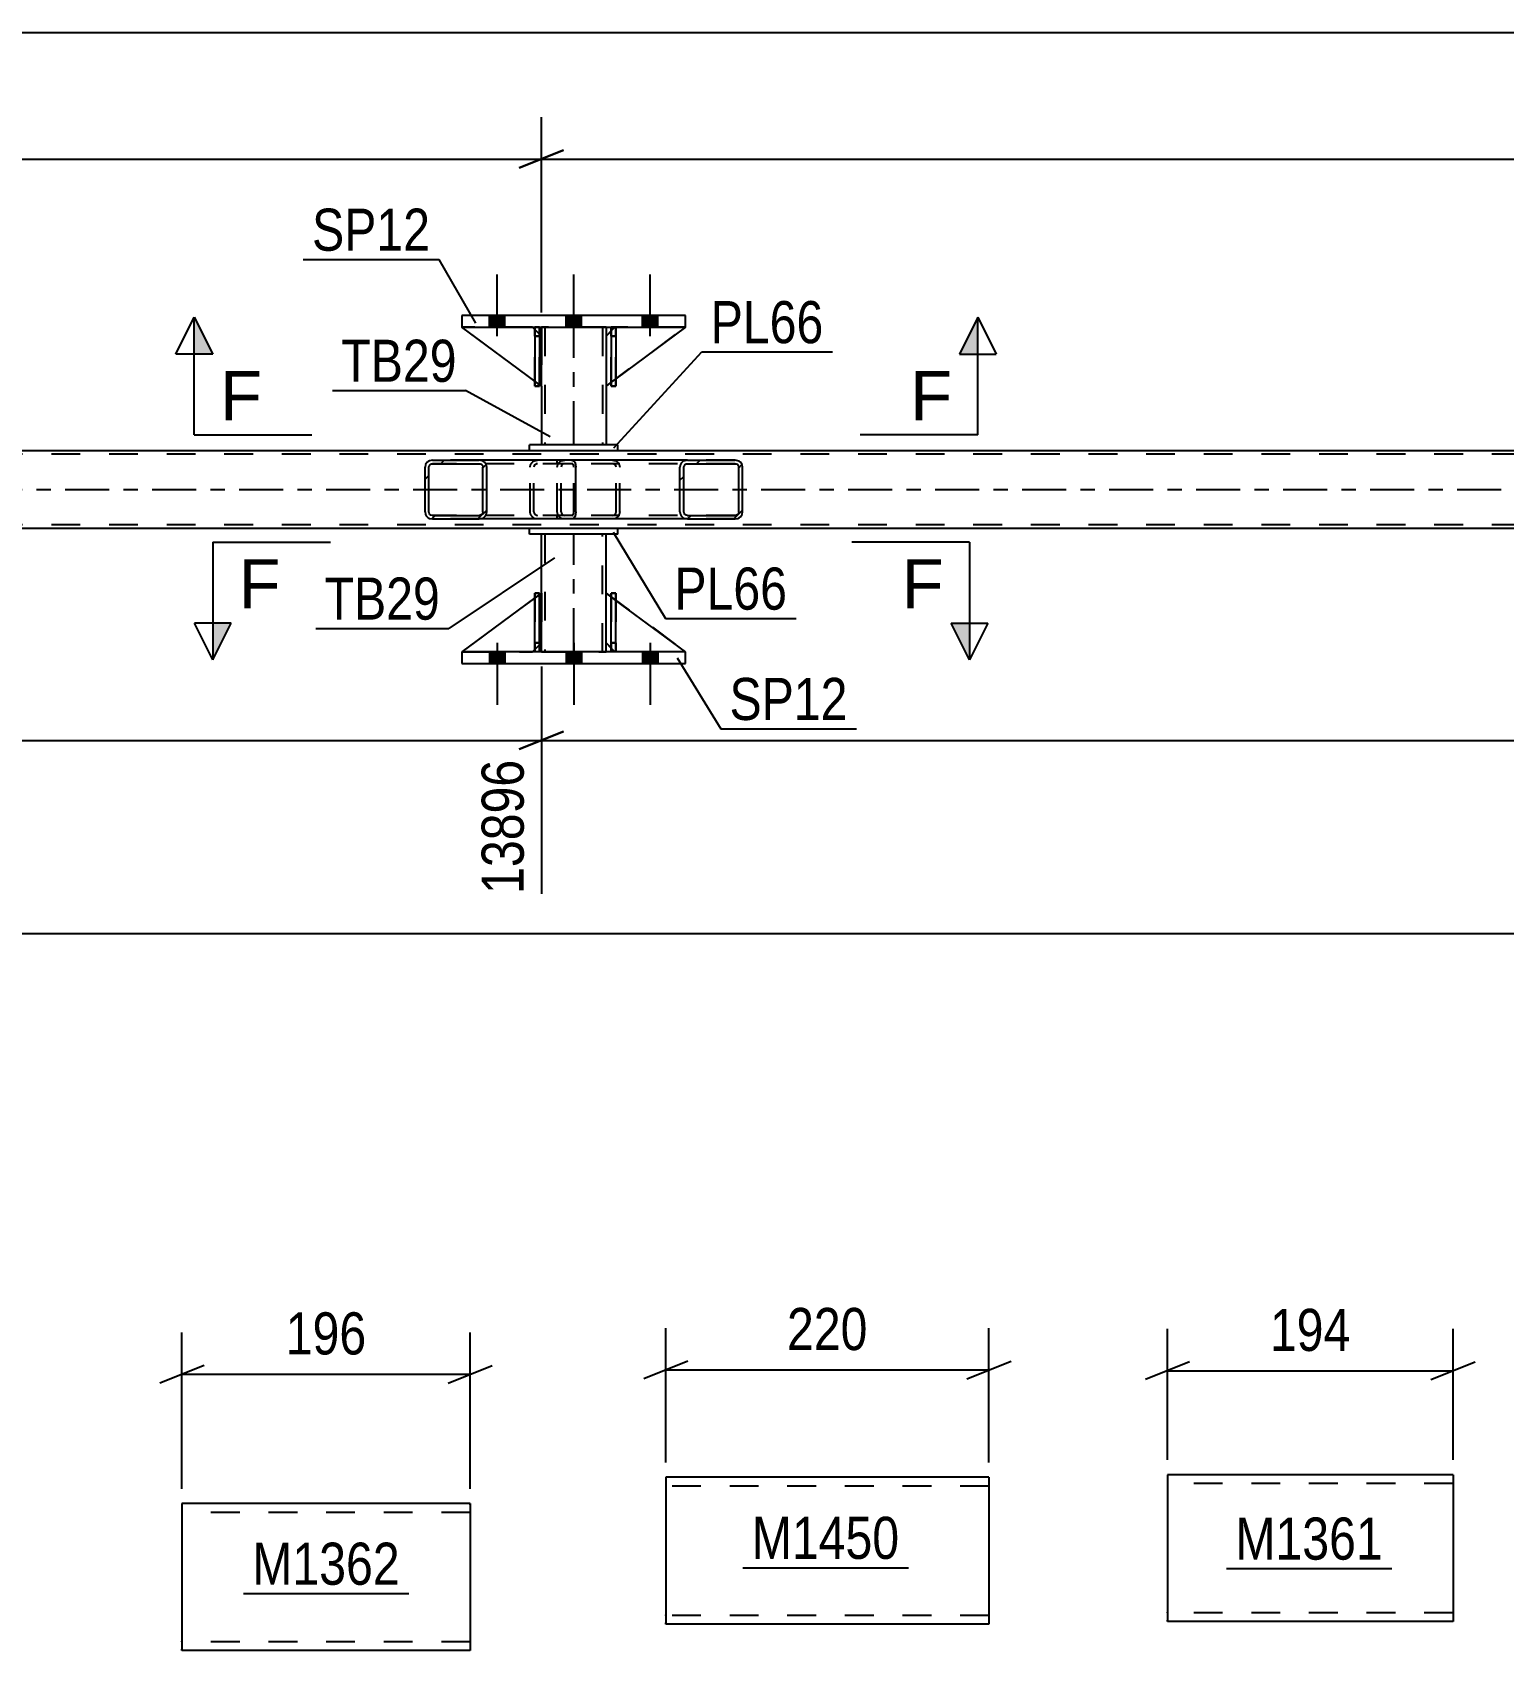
# Model space of a CAD drawing. Header units: millimetres. Extents: x 0 to 841, y 0 to 594.
# Drawn here: x 546 to 646.1, y 157.5 to 267.6 of the extents above; entities that cross this region are included whole.
import ezdxf

# ---------------------------------------------------------------- set-up
doc = ezdxf.new("R2010")
doc.units = ezdxf.units.MM
doc.linetypes.add('DXK_LINE_DOT2', pattern=[3.9198, 1.9599, -1.9599])
doc.linetypes.add('DXK_LINE_DOT3', pattern=[5.9187, 2.979, -0.9799, 0.9799, -0.9799])
doc.styles.add('Arial', font='ARIAL.TTF', dxfattribs={"height": 0.2})
doc.styles.add('Arial Narrow', font='ARIALN.TTF', dxfattribs={"height": 0.2})

# ---------------------------------------------------------------- blocks, each defined once
blk = doc.blocks.new('Part-247305070-4473 - 4372')
at = {"linetype": 'Continuous'}
h = blk.add_hatch(dxfattribs=at)
h.set_pattern_fill('', scale=0.7, style=0, pattern_type=0)
h.set_pattern_definition([(45, (576.8878, 238.1837), (-1.57154, 1.57154), [])])
h.paths.add_polyline_path([(576.93, 238), (576.89, 238.18), (576.78, 238.34), (576.62, 238.44), (576.42, 238.48), (573.24, 238.48), (573.05, 238.44), (572.88, 238.34), (572.77, 238.18), (572.74, 238), (572.74, 234.96), (572.77, 234.78), (572.88, 234.62), (573.05, 234.52), (573.24, 234.48), (576.42, 234.48), (576.62, 234.52), (576.78, 234.62), (576.89, 234.78), (576.93, 234.96)])
h.paths.add_polyline_path([(576.66, 234.87), (576.6, 234.79), (576.52, 234.74), (576.42, 234.72), (573.24, 234.72), (573.14, 234.74), (573.06, 234.79), (573.01, 234.87), (572.99, 234.96), (572.99, 238), (573.01, 238.09), (573.06, 238.17), (573.14, 238.22), (573.24, 238.24), (576.42, 238.24), (576.52, 238.22), (576.6, 238.17), (576.66, 238.09), (576.67, 238), (576.67, 234.96)])
at = {"color": 2, "linetype": 'Continuous'}
for p, q in [((572.77, 238.18), (572.74, 238)), ((572.74, 234.96), (572.74, 238)), ((572.99, 238), (573.01, 238.09)), ((572.99, 234.96), (572.99, 238)), ((573.01, 238.09), (573.06, 238.17)), ((573.24, 238.48), (573.05, 238.44)), ((573.06, 238.17), (573.14, 238.22)), ((573.14, 238.22), (573.24, 238.24)), ((573.24, 238.48), (576.42, 238.48)), ((573.24, 238.24), (576.42, 238.24)), ((582.72, 238.48), (576.42, 238.48)), ((576.62, 238.44), (576.42, 238.48)), ((576.42, 238.24), (576.52, 238.22)), ((576.52, 238.22), (576.6, 238.17)), ((576.6, 238.17), (576.66, 238.09)), ((576.66, 238.09), (576.67, 238)), ((576.67, 234.96), (576.67, 238)), ((576.93, 238), (576.89, 238.18)), ((576.93, 234.96), (576.93, 238)), ((582.72, 238.48), (582.83, 238.44)), ((582.83, 238.44), (582.92, 238.34)), ((582.92, 238.34), (582.97, 238.18)), ((582.97, 238.18), (582.99, 238)), ((582.99, 234.96), (582.99, 238)), ((572.74, 234.96), (572.77, 234.78)), ((573.01, 234.87), (572.99, 234.96)), ((573.06, 234.79), (573.01, 234.87)), ((573.14, 234.74), (573.06, 234.79)), ((573.24, 234.72), (573.14, 234.74)), ((573.24, 234.72), (576.42, 234.72)), ((576.52, 234.74), (576.42, 234.72)), ((576.6, 234.79), (576.52, 234.74)), ((576.66, 234.87), (576.6, 234.79)), ((576.67, 234.96), (576.66, 234.87)), ((576.89, 234.78), (576.93, 234.96)), ((582.92, 234.62), (582.83, 234.52)), ((582.97, 234.78), (582.92, 234.62)), ((582.99, 234.96), (582.97, 234.78)), ((573.05, 234.52), (573.24, 234.48)), ((573.24, 234.48), (576.42, 234.48)), ((576.42, 234.48), (576.62, 234.52)), ((582.72, 234.48), (576.42, 234.48)), ((582.83, 234.52), (582.72, 234.48))]:
    blk.add_line(p, q, dxfattribs=at)
at = {"color": 7, "linetype": 'DXK_LINE_DOT2'}
for p, q in [((576.42, 238.48), (573.24, 238.48)), ((582.72, 238.24), (573.24, 238.24)), ((579.89, 238), (579.92, 238.18)), ((579.89, 234.96), (579.89, 238)), ((580.16, 238.09), (580.14, 238)), ((580.14, 234.96), (580.14, 238)), ((580.21, 238.17), (580.16, 238.09)), ((580.2, 238.44), (580.39, 238.48)), ((580.29, 238.22), (580.21, 238.17)), ((580.39, 238.24), (580.29, 238.22)), ((581.73, 238.24), (581.73, 238.48)), ((582.78, 238.22), (582.72, 238.24)), ((582.82, 238.17), (582.78, 238.22)), ((582.85, 238.09), (582.82, 238.17)), ((582.86, 238), (582.85, 238.09)), ((582.86, 234.96), (582.86, 238)), ((582.72, 234.72), (573.24, 234.72)), ((579.92, 234.78), (579.89, 234.96)), ((580.14, 234.96), (580.16, 234.87)), ((580.16, 234.87), (580.21, 234.79)), ((580.21, 234.79), (580.23, 234.78)), ((580.23, 234.78), (580.29, 234.74)), ((580.29, 234.74), (580.39, 234.72)), ((581.73, 234.48), (581.73, 234.72)), ((582.72, 234.72), (582.78, 234.74)), ((582.78, 234.74), (582.82, 234.79)), ((582.82, 234.79), (582.85, 234.87)), ((582.85, 234.87), (582.86, 234.96)), ((576.42, 234.48), (573.24, 234.48)), ((580.39, 234.48), (580.2, 234.52))]:
    blk.add_line(p, q, dxfattribs=at)
at = {"color": 2, "linetype": 'Continuous'}
for centre, start, end in [((573.22, 237.98), 111.1941, 156.1506), ((576.44, 237.98), 23.8494, 68.8059), ((573.22, 234.98), 203.8494, 248.8059), ((576.44, 234.98), 291.1941, 336.1506)]:
    blk.add_arc(centre, 0.492, start, end, dxfattribs=at)
at = {"color": 7, "linetype": 'DXK_LINE_DOT2'}
for centre, start, end in [((580.37, 237.98), 111.1941, 156.1506), ((580.37, 234.98), 203.8494, 248.8059)]:
    blk.add_arc(centre, 0.492, start, end, dxfattribs=at)
blk = doc.blocks.new('Part-247305070-4474 - 4372')
at = {"linetype": 'Continuous'}
h = blk.add_hatch(dxfattribs=at)
h.set_pattern_fill('', scale=0.7, style=0, pattern_type=0)
h.set_pattern_definition([(45, (594.2985, 238.1837), (-1.57154, 1.57154), [])])
h.paths.add_polyline_path([(594.34, 238), (594.3, 238.18), (594.19, 238.34), (594.02, 238.44), (593.83, 238.48), (590.59, 238.48), (590.4, 238.44), (590.23, 238.34), (590.12, 238.18), (590.08, 238), (590.08, 234.96), (590.12, 234.78), (590.23, 234.62), (590.4, 234.52), (590.59, 234.48), (593.83, 234.48), (594.02, 234.52), (594.19, 234.62), (594.3, 234.78), (594.34, 234.96)])
h.paths.add_polyline_path([(594.06, 234.87), (594.01, 234.79), (593.92, 234.74), (593.83, 234.72), (590.59, 234.72), (590.49, 234.74), (590.41, 234.79), (590.36, 234.87), (590.34, 234.96), (590.34, 238), (590.36, 238.09), (590.41, 238.17), (590.49, 238.22), (590.59, 238.24), (593.83, 238.24), (593.92, 238.22), (594.01, 238.17), (594.06, 238.09), (594.08, 238), (594.08, 234.96)])
at = {"color": 7, "linetype": 'DXK_LINE_DOT2'}
for p, q in [((581.73, 238), (581.77, 238.18)), ((581.73, 234.96), (581.73, 238)), ((582.01, 238.09), (581.99, 238)), ((581.99, 234.96), (581.99, 238)), ((582.06, 238.17), (582.01, 238.09)), ((582.05, 238.44), (582.24, 238.48)), ((582.14, 238.22), (582.06, 238.17)), ((582.24, 238.24), (582.14, 238.22)), ((582.72, 238.48), (582.24, 238.48)), ((593.83, 238.24), (582.24, 238.24)), ((585.48, 238.48), (585.67, 238.44)), ((585.57, 238.22), (585.48, 238.24)), ((585.66, 238.17), (585.57, 238.22)), ((585.71, 238.09), (585.66, 238.17)), ((585.73, 238), (585.71, 238.09)), ((585.73, 234.96), (585.73, 238)), ((585.95, 238.18), (585.99, 238)), ((585.99, 234.96), (585.99, 238)), ((593.83, 238.48), (590.59, 238.48)), ((581.77, 234.78), (581.73, 234.96)), ((581.99, 234.96), (582.01, 234.87)), ((582.01, 234.87), (582.06, 234.79)), ((582.06, 234.79), (582.14, 234.74)), ((582.14, 234.74), (582.24, 234.72)), ((593.83, 234.72), (582.24, 234.72)), ((585.48, 234.72), (585.57, 234.74)), ((585.57, 234.74), (585.66, 234.79)), ((585.66, 234.79), (585.71, 234.87)), ((585.71, 234.87), (585.73, 234.96)), ((585.99, 234.96), (585.95, 234.78)), ((582.24, 234.48), (582.05, 234.52)), ((582.72, 234.48), (582.24, 234.48)), ((585.67, 234.52), (585.48, 234.48)), ((593.83, 234.48), (590.59, 234.48))]:
    blk.add_line(p, q, dxfattribs=at)
at = {"color": 2, "linetype": 'Continuous'}
for p, q in [((590.59, 238.48), (582.72, 238.48)), ((590.12, 238.18), (590.08, 238)), ((590.08, 234.96), (590.08, 238)), ((590.34, 238), (590.36, 238.09)), ((590.34, 234.96), (590.34, 238)), ((590.36, 238.09), (590.41, 238.17)), ((590.59, 238.48), (590.4, 238.44)), ((590.41, 238.17), (590.49, 238.22)), ((590.49, 238.22), (590.59, 238.24)), ((590.59, 238.48), (593.83, 238.48)), ((590.59, 238.24), (593.83, 238.24)), ((594.02, 238.44), (593.83, 238.48)), ((593.83, 238.24), (593.92, 238.22)), ((593.92, 238.22), (594.01, 238.17)), ((594.01, 238.17), (594.06, 238.09)), ((594.06, 238.09), (594.08, 238)), ((594.08, 234.96), (594.08, 238)), ((594.34, 238), (594.3, 238.18)), ((594.34, 234.96), (594.34, 238)), ((590.08, 234.96), (590.12, 234.78)), ((590.36, 234.87), (590.34, 234.96)), ((590.41, 234.79), (590.36, 234.87)), ((590.49, 234.74), (590.41, 234.79)), ((590.59, 234.72), (590.49, 234.74)), ((590.59, 234.72), (593.83, 234.72)), ((593.92, 234.74), (593.83, 234.72)), ((594.01, 234.79), (593.92, 234.74)), ((594.06, 234.87), (594.01, 234.79)), ((594.08, 234.96), (594.06, 234.87)), ((594.3, 234.78), (594.34, 234.96)), ((590.59, 234.48), (582.72, 234.48)), ((590.4, 234.52), (590.59, 234.48)), ((590.59, 234.48), (593.83, 234.48)), ((593.83, 234.48), (594.02, 234.52))]:
    blk.add_line(p, q, dxfattribs=at)
at = {"color": 7, "linetype": 'DXK_LINE_DOT2'}
for centre, start, end in [((582.22, 237.98), 110.7583, 155.68), ((585.5, 237.98), 24.32, 69.2417), ((582.22, 234.98), 204.32, 249.2417), ((585.5, 234.98), 290.7583, 335.68)]:
    blk.add_arc(centre, 0.496, start, end, dxfattribs=at)
at = {"color": 2, "linetype": 'Continuous'}
for centre, start, end in [((590.57, 237.98), 110.7583, 155.68), ((593.85, 237.98), 24.32, 69.2417), ((590.57, 234.98), 204.32, 249.2417), ((593.85, 234.98), 290.7583, 335.68)]:
    blk.add_arc(centre, 0.496, start, end, dxfattribs=at)
blk = doc.blocks.new('Part-247305070-4504 - 4372')
at = {"color": 7, "linetype": 'DXK_LINE_DOT2'}
for p, q in [((585.4, 246.92), (585.4, 247.52)), ((585.4, 247.52), (585.4, 247.52)), ((585.4, 247.52), (585.4, 243.52)), ((585.72, 247.52), (585.4, 247.52)), ((585.4, 243.52), (585.4, 246.92)), ((585.4, 246.92), (585.72, 246.92)), ((585.72, 246.92), (585.72, 247.52)), ((585.72, 243.52), (585.72, 247.52)), ((585.72, 246.92), (585.72, 243.52)), ((585.4, 243.52), (585.72, 243.52))]:
    blk.add_line(p, q, dxfattribs=at)
blk = doc.blocks.new('Part-247305070-4509 - 4372')
at = {"color": 2, "linetype": 'Continuous'}
for p, q in [((580.65, 229.44), (580.65, 233.44)), ((585.05, 229.44), (585.05, 233.44)), ((580.65, 225.44), (580.65, 226.04)), ((585.05, 225.44), (585.05, 226.04))]:
    blk.add_line(p, q, dxfattribs=at)
at = {"color": 7, "linetype": 'DXK_LINE_DOT2'}
for p, q in [((585.05, 233.44), (580.65, 233.44)), ((580.89, 233.44), (580.89, 225.44)), ((584.81, 225.44), (584.81, 233.44)), ((580.65, 226.04), (580.65, 229.44)), ((585.05, 226.04), (585.05, 229.44)), ((580.65, 225.44), (585.05, 225.44))]:
    blk.add_line(p, q, dxfattribs=at)
at = {"color": 7, "linetype": 'DXK_LINE_DOT3'}
blk.add_line((582.85, 225.44), (582.85, 233.44), dxfattribs=at)
blk = doc.blocks.new('Part-247305070-4514 - 4372')
at = {"color": 2, "linetype": 'Continuous'}
for p, q in [((585.85, 233.84), (579.85, 233.84)), ((579.85, 233.44), (579.85, 233.84)), ((585.85, 233.44), (579.85, 233.44)), ((585.85, 233.44), (585.85, 233.84))]:
    blk.add_line(p, q, dxfattribs=at)
blk = doc.blocks.new('Part-247305070-4519 - 4372')
at = {"color": 2, "linetype": 'Continuous'}
for p, q in [((585.85, 239.52), (579.85, 239.52)), ((579.85, 239.12), (579.85, 239.52)), ((585.85, 239.12), (579.85, 239.12)), ((585.85, 239.12), (585.85, 239.52))]:
    blk.add_line(p, q, dxfattribs=at)
blk = doc.blocks.new('Part-247305070-4524 - 4372')
at = {"color": 2, "linetype": 'Continuous'}
for p, q in [((580.65, 247.52), (580.65, 246.92)), ((585.05, 247.52), (585.05, 246.92)), ((580.65, 243.52), (580.65, 239.52)), ((585.05, 243.52), (585.05, 239.52))]:
    blk.add_line(p, q, dxfattribs=at)
at = {"color": 7, "linetype": 'DXK_LINE_DOT2'}
for p, q in [((585.05, 247.52), (580.65, 247.52)), ((580.65, 246.92), (580.65, 243.52)), ((580.89, 247.52), (580.89, 239.52)), ((584.81, 247.52), (584.81, 239.52)), ((585.05, 246.92), (585.05, 243.52)), ((585.05, 239.52), (580.65, 239.52))]:
    blk.add_line(p, q, dxfattribs=at)
at = {"color": 7, "linetype": 'DXK_LINE_DOT3'}
blk.add_line((582.85, 239.52), (582.85, 247.52), dxfattribs=at)
blk = doc.blocks.new('Part-247305070-4538 - 4372')
at = {"color": 7, "linetype": 'DXK_LINE_DOT2'}
for p, q in [((585.65, 247.52), (585.05, 246.92)), ((585.05, 243.52), (590.45, 247.52)), ((585.05, 246.92), (585.05, 243.52)), ((590.45, 247.52), (585.65, 247.52))]:
    blk.add_line(p, q, dxfattribs=at)
blk = doc.blocks.new('Part-247305070-4541 - 4372')
at = {"color": 2, "linetype": 'Continuous'}
for p, q in [((580.2, 243.85), (575.25, 247.52)), ((580.2, 247.37), (580.05, 247.52)), ((580.65, 246.92), (580.52, 247.05)), ((580.65, 246.92), (580.65, 246.92)), ((580.65, 243.52), (580.65, 246.92)), ((580.52, 243.61), (580.65, 243.52)), ((580.65, 243.52), (580.65, 243.52))]:
    blk.add_line(p, q, dxfattribs=at)
at = {"color": 7, "linetype": 'DXK_LINE_DOT2'}
for p, q in [((580.05, 247.52), (575.25, 247.52)), ((580.05, 247.52), (580.65, 246.92)), ((580.52, 247.05), (580.2, 247.37)), ((580.65, 246.92), (580.65, 243.52)), ((580.52, 243.61), (580.2, 243.85))]:
    blk.add_line(p, q, dxfattribs=at)
blk = doc.blocks.new('Part-247305070-4544 - 4372')
at = {"color": 7, "linetype": 'DXK_LINE_DOT2'}
for p, q in [((580.65, 243.52), (575.25, 247.52)), ((575.25, 247.52), (580.05, 247.52)), ((580.05, 247.52), (580.65, 246.92)), ((580.65, 246.92), (580.05, 247.52)), ((580.65, 246.92), (580.65, 243.52)), ((580.65, 246.92), (580.65, 246.92)), ((580.65, 246.92), (580.65, 243.52))]:
    blk.add_line(p, q, dxfattribs=at)
blk = doc.blocks.new('Part-247305070-4545 - 4372')
at = {"color": 2, "linetype": 'Continuous'}
for p, q in [((580.52, 247.52), (580.2, 247.52)), ((580.2, 247.52), (580.2, 243.52)), ((580.52, 247.52), (580.52, 247.52)), ((580.52, 247.52), (580.52, 243.52)), ((580.52, 243.52), (580.2, 243.52))]:
    blk.add_line(p, q, dxfattribs=at)
at = {"color": 7, "linetype": 'DXK_LINE_DOT2'}
for p, q in [((580.2, 246.92), (580.2, 247.52)), ((580.52, 246.92), (580.2, 246.92)), ((580.2, 246.92), (580.2, 243.52)), ((580.52, 246.92), (580.52, 247.52)), ((580.52, 247.52), (580.52, 247.52)), ((580.52, 243.52), (580.52, 246.92))]:
    blk.add_line(p, q, dxfattribs=at)
blk = doc.blocks.new('Part-247305070-4546 - 4372')
at = {"color": 2, "linetype": 'Continuous'}
for p, q in [((585.72, 247.52), (585.4, 247.52)), ((585.4, 247.52), (585.4, 243.52)), ((585.72, 247.52), (585.72, 247.52)), ((585.72, 247.52), (585.72, 243.52)), ((585.72, 243.52), (585.4, 243.52))]:
    blk.add_line(p, q, dxfattribs=at)
at = {"color": 7, "linetype": 'DXK_LINE_DOT2'}
for p, q in [((585.4, 246.92), (585.4, 247.52)), ((585.72, 246.92), (585.4, 246.92)), ((585.4, 246.92), (585.4, 243.52)), ((585.72, 246.92), (585.72, 247.52)), ((585.72, 247.52), (585.72, 247.52)), ((585.72, 243.52), (585.72, 246.92))]:
    blk.add_line(p, q, dxfattribs=at)
blk = doc.blocks.new('Part-247305070-4547 - 4372')
at = {"color": 7, "linetype": 'DXK_LINE_DOT2'}
for p, q in [((580.2, 246.92), (580.2, 247.52)), ((580.2, 247.52), (580.2, 247.52)), ((580.2, 247.52), (580.2, 243.52)), ((580.52, 247.52), (580.2, 247.52)), ((580.2, 243.52), (580.2, 246.92)), ((580.2, 246.92), (580.52, 246.92)), ((580.52, 246.92), (580.52, 247.52)), ((580.52, 243.52), (580.52, 247.52)), ((580.52, 246.92), (580.52, 243.52)), ((580.2, 243.52), (580.52, 243.52))]:
    blk.add_line(p, q, dxfattribs=at)
blk = doc.blocks.new('Part-247305070-4563 - 4372')
at = {"color": 2, "linetype": 'Continuous'}
for p, q in [((590.45, 248.32), (575.25, 248.32)), ((575.25, 248.32), (575.25, 247.52)), ((590.45, 247.52), (590.45, 248.32)), ((575.25, 247.52), (590.45, 247.52))]:
    blk.add_line(p, q, dxfattribs=at)
blk = doc.blocks.new('Part-247305070-4568 - 4372')
at = {"color": 2, "linetype": 'Continuous'}
for p, q in [((575.25, 225.44), (575.25, 224.64)), ((590.45, 225.44), (575.25, 225.44)), ((575.25, 224.64), (590.45, 224.64)), ((590.45, 224.64), (590.45, 225.44))]:
    blk.add_line(p, q, dxfattribs=at)
blk = doc.blocks.new('Part-247305070-4571 - 4372')
at = {"color": 2, "linetype": 'Continuous'}
for p, q in [((585.05, 226.04), (585.05, 229.44)), ((585.4, 229.18), (585.05, 229.44)), ((590.45, 225.44), (585.72, 228.94)), ((585.4, 225.69), (585.05, 226.04))]:
    blk.add_line(p, q, dxfattribs=at)
at = {"color": 7, "linetype": 'DXK_LINE_DOT2'}
for p, q in [((585.72, 228.94), (585.4, 229.18)), ((585.65, 225.44), (585.4, 225.69)), ((590.45, 225.44), (585.65, 225.44)), ((590.45, 225.44), (590.45, 225.44)), ((590.45, 225.44), (590.45, 225.44))]:
    blk.add_line(p, q, dxfattribs=at)
blk = doc.blocks.new('Part-247305070-4574 - 4372')
at = {"color": 7, "linetype": 'DXK_LINE_DOT2'}
for p, q in [((585.05, 226.04), (585.05, 229.44)), ((585.05, 229.44), (590.45, 225.44)), ((585.65, 225.44), (585.05, 226.04)), ((590.45, 225.44), (585.65, 225.44))]:
    blk.add_line(p, q, dxfattribs=at)
blk = doc.blocks.new('Part-247305070-4577 - 4372')
at = {"color": 2, "linetype": 'Continuous'}
for p, q in [((580.2, 229.11), (575.25, 225.44)), ((580.65, 229.44), (580.52, 229.35)), ((580.65, 226.04), (580.65, 229.44)), ((580.65, 226.04), (580.52, 225.91)), ((580.65, 226.04), (580.65, 226.04)), ((580.2, 225.59), (580.05, 225.44))]:
    blk.add_line(p, q, dxfattribs=at)
at = {"color": 7, "linetype": 'DXK_LINE_DOT2'}
for p, q in [((580.52, 229.35), (580.2, 229.11)), ((580.65, 226.04), (580.65, 229.44)), ((580.65, 226.04), (580.05, 225.44)), ((580.52, 225.91), (580.2, 225.59)), ((575.25, 225.44), (580.05, 225.44))]:
    blk.add_line(p, q, dxfattribs=at)
blk = doc.blocks.new('Part-247305070-4580 - 4372')
at = {"color": 7, "linetype": 'DXK_LINE_DOT2'}
for p, q in [((580.65, 229.44), (575.25, 225.44)), ((580.65, 226.04), (580.65, 229.44)), ((580.65, 229.44), (580.65, 226.04)), ((580.05, 225.44), (580.65, 226.04)), ((580.65, 226.04), (580.05, 225.44)), ((580.65, 226.04), (580.65, 226.04)), ((575.25, 225.44), (580.05, 225.44))]:
    blk.add_line(p, q, dxfattribs=at)
blk = doc.blocks.new('Part-247305070-4581 - 4372')
at = {"color": 2, "linetype": 'Continuous'}
for p, q in [((580.2, 225.44), (580.2, 229.44)), ((580.2, 229.44), (580.52, 229.44)), ((580.52, 225.44), (580.52, 229.44)), ((580.2, 225.44), (580.2, 225.44)), ((580.52, 225.44), (580.2, 225.44))]:
    blk.add_line(p, q, dxfattribs=at)
at = {"color": 7, "linetype": 'DXK_LINE_DOT2'}
for p, q in [((580.2, 229.44), (580.2, 226.04)), ((580.52, 226.04), (580.52, 229.44)), ((580.2, 226.04), (580.2, 225.44)), ((580.2, 226.04), (580.52, 226.04)), ((580.52, 225.44), (580.52, 226.04)), ((580.52, 225.44), (580.52, 225.44))]:
    blk.add_line(p, q, dxfattribs=at)
blk = doc.blocks.new('Part-247305070-4582 - 4372')
at = {"color": 2, "linetype": 'Continuous'}
for p, q in [((585.4, 225.44), (585.4, 229.44)), ((585.4, 229.44), (585.72, 229.44)), ((585.72, 225.44), (585.72, 229.44)), ((585.4, 225.44), (585.4, 225.44)), ((585.72, 225.44), (585.4, 225.44))]:
    blk.add_line(p, q, dxfattribs=at)
at = {"color": 7, "linetype": 'DXK_LINE_DOT2'}
for p, q in [((585.4, 229.44), (585.4, 226.04)), ((585.72, 226.04), (585.72, 229.44)), ((585.4, 226.04), (585.4, 225.44)), ((585.4, 226.04), (585.72, 226.04)), ((585.72, 225.44), (585.72, 226.04)), ((585.72, 225.44), (585.72, 225.44))]:
    blk.add_line(p, q, dxfattribs=at)
blk = doc.blocks.new('Part-247305070-4583 - 4372')
at = {"color": 7, "linetype": 'DXK_LINE_DOT2'}
for p, q in [((580.52, 229.44), (580.2, 229.44)), ((580.2, 226.04), (580.2, 229.44)), ((580.2, 225.44), (580.2, 229.44)), ((580.52, 229.44), (580.52, 226.04)), ((580.52, 225.44), (580.52, 229.44)), ((580.52, 226.04), (580.2, 226.04)), ((580.2, 225.44), (580.2, 226.04)), ((580.52, 226.04), (580.52, 225.44)), ((580.52, 225.44), (580.2, 225.44)), ((580.52, 225.44), (580.52, 225.44))]:
    blk.add_line(p, q, dxfattribs=at)
blk = doc.blocks.new('Part-247305070-4584 - 4372')
at = {"color": 7, "linetype": 'DXK_LINE_DOT2'}
for p, q in [((585.72, 229.44), (585.4, 229.44)), ((585.4, 226.04), (585.4, 229.44)), ((585.4, 225.44), (585.4, 229.44)), ((585.72, 229.44), (585.72, 226.04)), ((585.72, 225.44), (585.72, 229.44)), ((585.72, 226.04), (585.4, 226.04)), ((585.4, 225.44), (585.4, 226.04)), ((585.72, 226.04), (585.72, 225.44)), ((585.72, 225.44), (585.4, 225.44)), ((585.72, 225.44), (585.72, 225.44))]:
    blk.add_line(p, q, dxfattribs=at)
blk = doc.blocks.new('Part-247305070-4587 - 4372')
at = {"color": 2, "linetype": 'Continuous'}
for p, q in [((585.4, 247.27), (585.05, 246.92)), ((585.05, 246.92), (585.05, 243.52)), ((590.45, 247.52), (585.72, 244.02)), ((585.4, 243.78), (585.05, 243.52))]:
    blk.add_line(p, q, dxfattribs=at)
at = {"color": 7, "linetype": 'DXK_LINE_DOT2'}
for p, q in [((585.65, 247.52), (585.4, 247.27)), ((590.45, 247.52), (585.65, 247.52)), ((585.72, 244.02), (585.4, 243.78))]:
    blk.add_line(p, q, dxfattribs=at)
blk = doc.blocks.new('Part-247305070-4592 - 4372')
at = {"color": 2, "linetype": 'Continuous'}
for p, q in [((579.85, 239.12), (330.43, 239.12)), ((724.32, 239.12), (585.85, 239.12)), ((579.85, 233.84), (330.43, 233.84)), ((724.32, 233.84), (585.85, 233.84))]:
    blk.add_line(p, q, dxfattribs=at)
at = {"color": 7, "linetype": 'DXK_LINE_DOT2'}
for p, q in [((585.85, 239.12), (579.85, 239.12)), ((725.67, 238.88), (62.93, 238.88)), ((725.67, 234.08), (62.93, 234.08)), ((585.85, 233.84), (579.85, 233.84))]:
    blk.add_line(p, q, dxfattribs=at)
at = {"color": 7, "linetype": 'DXK_LINE_DOT3'}
blk.add_line((62.93, 236.48), (725.33, 236.48), dxfattribs=at)
blk = doc.blocks.new('Bolt-247305070-4596 - 4372')
at = {"linetype": 'Continuous'}
for points in [[(577.13, 247.52), (578.17, 247.52), (578.17, 248.32), (577.13, 248.32)], [(577.13, 247.52), (578.17, 247.52), (578.17, 248.32), (577.13, 248.32)], [(577.13, 247.52), (578.17, 247.52), (578.17, 248.32), (577.13, 248.32)], [(582.33, 247.52), (583.37, 247.52), (583.37, 248.32), (582.33, 248.32)], [(582.33, 247.52), (583.37, 247.52), (583.37, 248.32), (582.33, 248.32)], [(587.53, 247.52), (588.57, 247.52), (588.57, 248.32), (587.53, 248.32)], [(587.53, 247.52), (588.57, 247.52), (588.57, 248.32), (587.53, 248.32)], [(587.53, 247.52), (588.57, 247.52), (588.57, 248.32), (587.53, 248.32)]]:
    blk.add_hatch(color=1, dxfattribs=at).paths.add_polyline_path(points)
at = {"color": 1, "linetype": 'Continuous'}
for p, q in [((577.65, 246.92), (577.65, 251.12)), ((577.65, 246.92), (577.65, 251.12)), ((577.65, 246.92), (577.65, 251.12)), ((582.85, 246.92), (582.85, 251.12)), ((582.85, 246.92), (582.85, 251.12)), ((588.05, 246.92), (588.05, 251.12)), ((588.05, 246.92), (588.05, 251.12)), ((588.05, 246.92), (588.05, 251.12)), ((577.13, 247.52), (577.13, 248.32)), ((577.13, 247.52), (577.13, 248.32)), ((577.13, 247.52), (577.13, 248.32)), ((578.17, 247.52), (578.17, 248.32)), ((578.17, 247.52), (578.17, 248.32)), ((578.17, 247.52), (578.17, 248.32)), ((582.33, 247.52), (582.33, 248.32)), ((582.33, 247.52), (582.33, 248.32)), ((583.37, 247.52), (583.37, 248.32)), ((583.37, 247.52), (583.37, 248.32)), ((587.53, 247.52), (587.53, 248.32)), ((587.53, 247.52), (587.53, 248.32)), ((587.53, 247.52), (587.53, 248.32)), ((588.57, 247.52), (588.57, 248.32)), ((588.57, 247.52), (588.57, 248.32)), ((588.57, 247.52), (588.57, 248.32))]:
    blk.add_line(p, q, dxfattribs=at)
blk = doc.blocks.new('Bolt-247305070-4597 - 4372')
at = {"linetype": 'Continuous'}
for points in [[(578.17, 225.44), (577.13, 225.44), (577.13, 224.64), (578.17, 224.64)], [(578.17, 225.44), (577.13, 225.44), (577.13, 224.64), (578.17, 224.64)], [(578.17, 225.44), (577.13, 225.44), (577.13, 224.64), (578.17, 224.64)], [(583.37, 225.44), (582.33, 225.44), (582.33, 224.64), (583.37, 224.64)], [(583.37, 225.44), (582.33, 225.44), (582.33, 224.64), (583.37, 224.64)], [(588.57, 225.44), (587.53, 225.44), (587.53, 224.64), (588.57, 224.64)], [(588.57, 225.44), (587.53, 225.44), (587.53, 224.64), (588.57, 224.64)], [(588.57, 225.44), (587.53, 225.44), (587.53, 224.64), (588.57, 224.64)]]:
    blk.add_hatch(color=1, dxfattribs=at).paths.add_polyline_path(points)
at = {"color": 1, "linetype": 'Continuous'}
for p, q in [((577.65, 226.04), (577.65, 221.84)), ((577.65, 226.04), (577.65, 221.84)), ((577.65, 226.04), (577.65, 221.84)), ((582.85, 226.04), (582.85, 221.84)), ((582.85, 226.04), (582.85, 221.84)), ((588.05, 226.04), (588.05, 221.84)), ((588.05, 226.04), (588.05, 221.84)), ((588.05, 226.04), (588.05, 221.84)), ((577.13, 225.44), (577.13, 224.64)), ((577.13, 225.44), (577.13, 224.64)), ((577.13, 225.44), (577.13, 224.64)), ((578.17, 225.44), (578.17, 224.64)), ((578.17, 225.44), (578.17, 224.64)), ((578.17, 225.44), (578.17, 224.64)), ((582.33, 225.44), (582.33, 224.64)), ((582.33, 225.44), (582.33, 224.64)), ((583.37, 225.44), (583.37, 224.64)), ((583.37, 225.44), (583.37, 224.64)), ((587.53, 225.44), (587.53, 224.64)), ((587.53, 225.44), (587.53, 224.64)), ((587.53, 225.44), (587.53, 224.64)), ((588.57, 225.44), (588.57, 224.64)), ((588.57, 225.44), (588.57, 224.64)), ((588.57, 225.44), (588.57, 224.64))]:
    blk.add_line(p, q, dxfattribs=at)
blk = doc.blocks.new('Part-247305070-41474 - 41473')
at = {"color": 2, "linetype": 'Continuous'}
for p, q in [((642.67, 169.45), (623.24, 169.45)), ((623.24, 169.45), (623.24, 159.55)), ((642.67, 169.45), (642.67, 159.45)), ((623.24, 159.45), (623.24, 159.55)), ((642.67, 159.45), (623.24, 159.45))]:
    blk.add_line(p, q, dxfattribs=at)
at = {"color": 7, "linetype": 'DXK_LINE_DOT2'}
for p, q in [((642.67, 168.85), (623.24, 168.85)), ((623.24, 160.05), (623.24, 160.1)), ((642.67, 160.05), (623.24, 160.05)), ((642.67, 160.05), (642.67, 160.1))]:
    blk.add_line(p, q, dxfattribs=at)
blk = doc.blocks.new('Part-247305070-41488 - 41487')
at = {"color": 2, "linetype": 'Continuous'}
for p, q in [((575.81, 167.48), (556.2, 167.48)), ((556.2, 167.48), (556.2, 157.57)), ((575.81, 167.48), (575.81, 157.48)), ((556.2, 157.48), (556.2, 157.57)), ((575.81, 157.48), (556.2, 157.48))]:
    blk.add_line(p, q, dxfattribs=at)
at = {"color": 7, "linetype": 'DXK_LINE_DOT2'}
for p, q in [((575.81, 167.39), (575.81, 167.48)), ((575.81, 166.88), (556.2, 166.88)), ((556.2, 158.08), (556.2, 158.12)), ((575.81, 158.08), (556.2, 158.08)), ((575.81, 158.08), (575.81, 158.12))]:
    blk.add_line(p, q, dxfattribs=at)
blk = doc.blocks.new('Part-247305070-41516 - 41515')
at = {"color": 2, "linetype": 'Continuous'}
for p, q in [((611.1, 169.27), (589.11, 169.27)), ((589.11, 169.27), (589.11, 159.36)), ((611.1, 169.27), (611.1, 159.27)), ((589.11, 159.27), (589.11, 159.36)), ((611.1, 159.27), (589.11, 159.27))]:
    blk.add_line(p, q, dxfattribs=at)
at = {"color": 7, "linetype": 'DXK_LINE_DOT2'}
for p, q in [((611.1, 168.67), (589.11, 168.67)), ((589.11, 159.87), (589.11, 159.91)), ((611.1, 159.87), (589.11, 159.87)), ((611.1, 159.87), (611.1, 159.91))]:
    blk.add_line(p, q, dxfattribs=at)
blk = doc.blocks.new('StraightDimension-247305070-4713 - 4372')
at = {"color": 7, "linetype": 'Continuous'}
blk.add_line((53.67, 206.28), (726.97, 206.28), dxfattribs=at)
blk = doc.blocks.new('StraightDimension-247305070-15769 - 4372')
at = {"color": 7, "linetype": 'Continuous'}
for p, q in [((580.65, 248.52), (580.65, 261.82)), ((725.74, 239.51), (725.74, 261.82)), ((582.15, 259.57), (579.15, 258.37)), ((580.65, 258.97), (725.74, 258.97)), ((724.24, 258.37), (727.24, 259.57))]:
    blk.add_line(p, q, dxfattribs=at)
at = {"color": 0}
blk.add_wipeout([(657.45, 259.72), (657.45, 263.92), (648.94, 263.92), (648.94, 259.72)], dxfattribs=at)
at = {"color": 3, "style": 'Arial Narrow'}
blk.add_text('3627', height=2.863, dxfattribs=at).set_placement((649.54, 260.32))
blk = doc.blocks.new('StraightDimension-247305070-15770 - 4372')
at = {"color": 7, "linetype": 'Continuous'}
for p, q in [((580.65, 248.52), (580.65, 261.82)), ((325.23, 258.97), (580.65, 258.97)), ((579.15, 258.37), (582.15, 259.57))]:
    blk.add_line(p, q, dxfattribs=at)
blk = doc.blocks.new('StraightDimension-247305070-15797 - 4372')
at = {"color": 7, "linetype": 'Continuous'}
for p, q in [((725.74, 233.32), (725.74, 208.97)), ((580.65, 224.44), (580.65, 208.97)), ((582.15, 220.01), (579.15, 218.81)), ((580.65, 219.41), (725.74, 219.41)), ((724.24, 218.81), (727.24, 220.01))]:
    blk.add_line(p, q, dxfattribs=at)
at = {"color": 0}
blk.add_wipeout([(657.45, 220.16), (657.45, 224.36), (648.94, 224.36), (648.94, 220.16)], dxfattribs=at)
at = {"color": 3, "style": 'Arial Narrow'}
blk.add_text('3627', height=2.863, dxfattribs=at).set_placement((649.54, 220.76))
at = {"color": 0, "linetype": 'Continuous'}
blk.add_wipeout([(725.14, 218.71), (720.94, 218.71), (720.94, 208.37), (725.14, 208.37)], dxfattribs=at)
at = {"color": 3, "linetype": 'Continuous', "style": 'Arial Narrow'}
blk.add_text('17523', height=2.863, rotation=90.0002, dxfattribs=at).set_placement((724.54, 208.97))
blk = doc.blocks.new('StraightDimension-247305070-15798 - 4372')
at = {"color": 7, "linetype": 'Continuous'}
for p, q in [((580.65, 224.44), (580.65, 208.97)), ((325.23, 219.41), (580.65, 219.41)), ((579.15, 218.81), (582.15, 220.01))]:
    blk.add_line(p, q, dxfattribs=at)
at = {"color": 0, "linetype": 'Continuous'}
blk.add_wipeout([(580.05, 218.71), (575.85, 218.71), (575.85, 208.37), (580.05, 208.37)], dxfattribs=at)
at = {"color": 3, "linetype": 'Continuous', "style": 'Arial Narrow'}
blk.add_text('13896', height=2.863, rotation=90.0002, dxfattribs=at).set_placement((579.45, 208.97))
blk = doc.blocks.new('StraightDimension-247305070-20275 - 4372')
at = {"color": 7, "linetype": 'Continuous'}
blk.add_line((54.31, 267.59), (726.34, 267.59), dxfattribs=at)
blk = doc.blocks.new('StraightDimension-247305070-41566 - 41473')
at = {"color": 7, "linetype": 'Continuous'}
for p, q in [((623.24, 170.45), (623.24, 179.37)), ((642.67, 170.45), (642.67, 179.37)), ((624.74, 177.12), (621.74, 175.92)), ((623.24, 176.52), (642.67, 176.52)), ((641.17, 175.92), (644.17, 177.12))]:
    blk.add_line(p, q, dxfattribs=at)
at = {"color": 0}
blk.add_wipeout([(636.29, 177.27), (636.29, 181.47), (629.61, 181.47), (629.61, 177.27)], dxfattribs=at)
at = {"color": 3, "style": 'Arial Narrow'}
blk.add_text('194', height=2.863, dxfattribs=at).set_placement((630.21, 177.87))
blk = doc.blocks.new('StraightDimension-247305070-41606 - 41487')
at = {"color": 7, "linetype": 'Continuous'}
for p, q in [((556.2, 168.48), (556.2, 179.13)), ((575.81, 168.48), (575.81, 179.13)), ((557.7, 176.88), (554.7, 175.68)), ((556.2, 176.28), (575.81, 176.28)), ((574.31, 175.68), (577.31, 176.88))]:
    blk.add_line(p, q, dxfattribs=at)
at = {"color": 0}
blk.add_wipeout([(569.34, 177.03), (569.34, 181.23), (562.66, 181.23), (562.66, 177.03)], dxfattribs=at)
at = {"color": 3, "style": 'Arial Narrow'}
blk.add_text('196', height=2.863, dxfattribs=at).set_placement((563.26, 177.63))
blk = doc.blocks.new('StraightDimension-247305070-41610 - 41515')
at = {"color": 7, "linetype": 'Continuous'}
for p, q in [((589.11, 170.27), (589.11, 179.43)), ((611.1, 170.27), (611.1, 179.43)), ((590.61, 177.18), (587.61, 175.98)), ((589.11, 176.58), (611.1, 176.58)), ((609.6, 175.98), (612.6, 177.18))]:
    blk.add_line(p, q, dxfattribs=at)
at = {"color": 0}
blk.add_wipeout([(603.45, 177.33), (603.45, 181.53), (596.76, 181.53), (596.76, 177.33)], dxfattribs=at)
at = {"color": 3, "style": 'Arial Narrow'}
blk.add_text('220', height=2.863, dxfattribs=at).set_placement((597.36, 177.93))
blk = doc.blocks.new('SectionMark-247305070-4742 - 4372')
at = {"linetype": 'Continuous'}
for points in [[(558.29, 245.7), (557.04, 245.7), (557.04, 248.2)], [(610.34, 245.7), (609.09, 245.7), (610.34, 248.2)]]:
    blk.add_hatch(color=6, dxfattribs=at).paths.add_polyline_path(points)
at = {"color": 6, "linetype": 'Continuous'}
for p, q in [((555.79, 245.7), (557.04, 248.2)), ((557.04, 240.2), (557.04, 248.2)), ((557.04, 248.2), (558.29, 245.7)), ((610.34, 248.2), (609.09, 245.7)), ((610.34, 240.2), (610.34, 248.2)), ((610.34, 248.2), (611.59, 245.7)), ((558.29, 245.7), (555.79, 245.7)), ((609.09, 245.7), (611.59, 245.7)), ((557.04, 240.2), (565.04, 240.2)), ((610.34, 240.2), (602.34, 240.2))]:
    blk.add_line(p, q, dxfattribs=at)
at = {"color": 0, "linetype": 'Continuous'}
for points in [[(561.65, 241.2), (561.65, 244.7), (558.79, 244.7), (558.79, 241.2)], [(608.59, 241.2), (608.59, 244.7), (605.74, 244.7), (605.74, 241.2)]]:
    blk.add_wipeout(points, dxfattribs=at)
at = {"color": 3, "linetype": 'Continuous', "style": 'Arial'}
for p in [(558.79, 241.2), (605.74, 241.2)]:
    blk.add_text('F', height=3.34, dxfattribs=at).set_placement(p)
blk = doc.blocks.new('Mark-247305070-4505 - 4372')
at = {"color": 30, "linetype": 'Continuous'}
for p in [(581.54, 231.83), (565.3, 227.03)]:
    blk.add_line(p, (574.35, 227.03), dxfattribs=at)
at = {"color": 0}
blk.add_wipeout([(573.75, 227.63), (573.75, 230.63), (565.9, 230.63), (565.9, 227.63)], dxfattribs=at)
blk.add_wipeout([(573.75, 227.63), (573.75, 230.63), (565.9, 230.63), (565.9, 227.63)], dxfattribs=at)
at = {"color": 3, "style": 'Arial Narrow'}
blk.add_text('TB29', height=2.863, dxfattribs=at).set_placement((565.9, 227.63))
blk = doc.blocks.new('Mark-247305070-4510 - 4372')
at = {"color": 30, "linetype": 'Continuous'}
for p, q in [((585.53, 233.58), (589.1, 227.71)), ((589.1, 227.71), (597.98, 227.71))]:
    blk.add_line(p, q, dxfattribs=at)
at = {"color": 0}
blk.add_wipeout([(597.38, 228.31), (597.38, 231.31), (589.7, 231.31), (589.7, 228.31)], dxfattribs=at)
blk.add_wipeout([(597.38, 228.31), (597.38, 231.31), (589.7, 231.31), (589.7, 228.31)], dxfattribs=at)
at = {"color": 3, "style": 'Arial Narrow'}
blk.add_text('PL66', height=2.863, dxfattribs=at).set_placement((589.7, 228.31))
blk = doc.blocks.new('Mark-247305070-4515 - 4372')
at = {"color": 30, "linetype": 'Continuous'}
for p, q in [((585.57, 239.32), (591.57, 245.84)), ((591.57, 245.84), (600.45, 245.84))]:
    blk.add_line(p, q, dxfattribs=at)
at = {"color": 0}
blk.add_wipeout([(599.85, 246.44), (599.85, 249.44), (592.17, 249.44), (592.17, 246.44)], dxfattribs=at)
blk.add_wipeout([(599.85, 246.44), (599.85, 249.44), (592.17, 249.44), (592.17, 246.44)], dxfattribs=at)
at = {"color": 3, "style": 'Arial Narrow'}
blk.add_text('PL66', height=2.863, dxfattribs=at).set_placement((592.17, 246.44))
blk = doc.blocks.new('Mark-247305070-4520 - 4372')
at = {"color": 30, "linetype": 'Continuous'}
for p in [(566.44, 243.21), (581.24, 240.07)]:
    blk.add_line(p, (575.49, 243.21), dxfattribs=at)
at = {"color": 0}
blk.add_wipeout([(574.89, 243.81), (574.89, 246.81), (567.04, 246.81), (567.04, 243.81)], dxfattribs=at)
blk.add_wipeout([(574.89, 243.81), (574.89, 246.81), (567.04, 246.81), (567.04, 243.81)], dxfattribs=at)
at = {"color": 3, "style": 'Arial Narrow'}
blk.add_text('TB29', height=2.863, dxfattribs=at).set_placement((567.04, 243.81))
blk = doc.blocks.new('Mark-247305070-4559 - 4372')
at = {"color": 30, "linetype": 'Continuous'}
for p in [(564.45, 252.13), (576.19, 247.8)]:
    blk.add_line(p, (573.69, 252.13), dxfattribs=at)
at = {"color": 0}
blk.add_wipeout([(573.09, 252.73), (573.09, 255.73), (565.05, 255.73), (565.05, 252.73)], dxfattribs=at)
blk.add_wipeout([(573.09, 252.73), (573.09, 255.73), (565.05, 255.73), (565.05, 252.73)], dxfattribs=at)
at = {"color": 3, "style": 'Arial Narrow'}
blk.add_text('SP12', height=2.863, dxfattribs=at).set_placement((565.05, 252.73))
blk = doc.blocks.new('Mark-247305070-4564 - 4372')
at = {"color": 30, "linetype": 'Continuous'}
for p, q in [((589.89, 225.02), (592.85, 220.2)), ((592.85, 220.2), (602.09, 220.2))]:
    blk.add_line(p, q, dxfattribs=at)
at = {"color": 0}
blk.add_wipeout([(601.49, 220.8), (601.49, 223.8), (593.45, 223.8), (593.45, 220.8)], dxfattribs=at)
blk.add_wipeout([(601.49, 220.8), (601.49, 223.8), (593.45, 223.8), (593.45, 220.8)], dxfattribs=at)
at = {"color": 3, "style": 'Arial Narrow'}
blk.add_text('SP12', height=2.863, dxfattribs=at).set_placement((593.45, 220.8))
blk = doc.blocks.new('SectionMark-247305070-4738 - 4372')
at = {"linetype": 'Continuous'}
for points in [[(558.3, 227.39), (559.55, 227.39), (558.3, 224.89)], [(608.52, 227.39), (609.77, 227.39), (609.77, 224.89)]]:
    blk.add_hatch(color=6, dxfattribs=at).paths.add_polyline_path(points)
at = {"color": 6, "linetype": 'Continuous'}
for p, q in [((558.3, 232.89), (566.3, 232.89)), ((558.3, 232.89), (558.3, 224.89)), ((609.77, 232.89), (601.77, 232.89)), ((609.77, 232.89), (609.77, 224.89)), ((558.3, 224.89), (557.05, 227.39)), ((559.55, 227.39), (557.05, 227.39)), ((558.3, 224.89), (559.55, 227.39)), ((608.52, 227.39), (611.02, 227.39)), ((609.77, 224.89), (608.52, 227.39)), ((611.02, 227.39), (609.77, 224.89))]:
    blk.add_line(p, q, dxfattribs=at)
at = {"color": 0, "linetype": 'Continuous'}
for points in [[(562.9, 228.39), (562.9, 231.89), (560.05, 231.89), (560.05, 228.39)], [(608.02, 228.39), (608.02, 231.89), (605.17, 231.89), (605.17, 228.39)]]:
    blk.add_wipeout(points, dxfattribs=at)
at = {"color": 3, "linetype": 'Continuous', "style": 'Arial'}
for p in [(560.05, 228.39), (605.17, 228.39)]:
    blk.add_text('F', height=3.34, dxfattribs=at).set_placement(p)
blk = doc.blocks.new('Mark-247305070-41627 - 41473')
at = {"color": 30, "linetype": 'Continuous'}
blk.add_line((627.26, 163.07), (638.51, 163.07), dxfattribs=at)
at = {"color": 0}
blk.add_wipeout([(637.91, 163.67), (637.91, 166.67), (627.86, 166.67), (627.86, 163.67)], dxfattribs=at)
blk.add_wipeout([(637.91, 163.67), (637.91, 166.67), (627.86, 166.67), (627.86, 163.67)], dxfattribs=at)
at = {"color": 3, "style": 'Arial Narrow'}
blk.add_text('M1361', height=2.863, dxfattribs=at).set_placement((627.86, 163.67))
blk = doc.blocks.new('Mark-247305070-41635 - 41487')
at = {"color": 30, "linetype": 'Continuous'}
blk.add_line((560.38, 161.36), (571.63, 161.36), dxfattribs=at)
at = {"color": 0}
blk.add_wipeout([(571.03, 161.96), (571.03, 164.96), (560.98, 164.96), (560.98, 161.96)], dxfattribs=at)
blk.add_wipeout([(571.03, 161.96), (571.03, 164.96), (560.98, 164.96), (560.98, 161.96)], dxfattribs=at)
at = {"color": 3, "style": 'Arial Narrow'}
blk.add_text('M1362', height=2.863, dxfattribs=at).set_placement((560.98, 161.96))
blk = doc.blocks.new('Mark-247305070-41638 - 41515')
at = {"color": 30, "linetype": 'Continuous'}
blk.add_line((594.36, 163.12), (605.62, 163.12), dxfattribs=at)
at = {"color": 0}
blk.add_wipeout([(605.02, 163.72), (605.02, 166.72), (594.96, 166.72), (594.96, 163.72)], dxfattribs=at)
blk.add_wipeout([(605.02, 163.72), (605.02, 166.72), (594.96, 166.72), (594.96, 163.72)], dxfattribs=at)
at = {"color": 3, "style": 'Arial Narrow'}
blk.add_text('M1450', height=2.863, dxfattribs=at).set_placement((594.96, 163.72))

msp = doc.modelspace()

# ---------------------------------------------------------------- block references
for name in ['Bolt-247305070-4596 - 4372', 'Part-247305070-4563 - 4372', 'Part-247305070-4541 - 4372', 'Part-247305070-4544 - 4372', 'Part-247305070-4545 - 4372', 'Part-247305070-4547 - 4372', 'Part-247305070-4524 - 4372', 'Part-247305070-4538 - 4372', 'Part-247305070-4587 - 4372', 'Part-247305070-4504 - 4372', 'Part-247305070-4546 - 4372', 'Part-247305070-4592 - 4372', 'Part-247305070-4519 - 4372', 'Part-247305070-4473 - 4372', 'Part-247305070-4474 - 4372', 'Part-247305070-4514 - 4372', 'Part-247305070-4509 - 4372', 'Part-247305070-4577 - 4372', 'Part-247305070-4580 - 4372', 'Part-247305070-4581 - 4372', 'Part-247305070-4583 - 4372', 'Part-247305070-4571 - 4372', 'Part-247305070-4574 - 4372', 'Part-247305070-4582 - 4372', 'Part-247305070-4584 - 4372', 'Bolt-247305070-4597 - 4372', 'Part-247305070-4568 - 4372', 'StraightDimension-247305070-41606 - 41487', 'StraightDimension-247305070-41610 - 41515', 'StraightDimension-247305070-41566 - 41473', 'Part-247305070-41516 - 41515', 'Part-247305070-41474 - 41473', 'Part-247305070-41488 - 41487']:
    msp.add_blockref(name, (0, 0))

# ---------------------------------------------------------------- next in the draw order: block references
for name in ['StraightDimension-247305070-4713 - 4372', 'Mark-247305070-41638 - 41515', 'Mark-247305070-41627 - 41473', 'Mark-247305070-41635 - 41487']:
    msp.add_blockref(name, (0, 0))

# ---------------------------------------------------------------- next in the draw order: block references
for name in ['StraightDimension-247305070-15769 - 4372', 'StraightDimension-247305070-15797 - 4372']:
    msp.add_blockref(name, (0, 0))

# ---------------------------------------------------------------- next in the draw order: block references
for name in ['StraightDimension-247305070-15770 - 4372', 'Mark-247305070-4510 - 4372', 'Mark-247305070-4505 - 4372', 'Mark-247305070-4564 - 4372', 'StraightDimension-247305070-15798 - 4372']:
    msp.add_blockref(name, (0, 0))

# ---------------------------------------------------------------- next in the draw order: block references
for name in ['StraightDimension-247305070-20275 - 4372', 'SectionMark-247305070-4738 - 4372']:
    msp.add_blockref(name, (0, 0))

# ---------------------------------------------------------------- next in the draw order: block references
msp.add_blockref('SectionMark-247305070-4742 - 4372', (0, 0))

# ---------------------------------------------------------------- next in the draw order: block references
for name in ['Mark-247305070-4559 - 4372', 'Mark-247305070-4515 - 4372', 'Mark-247305070-4520 - 4372']:
    msp.add_blockref(name, (0, 0))

doc.saveas('drawing.dxf')
